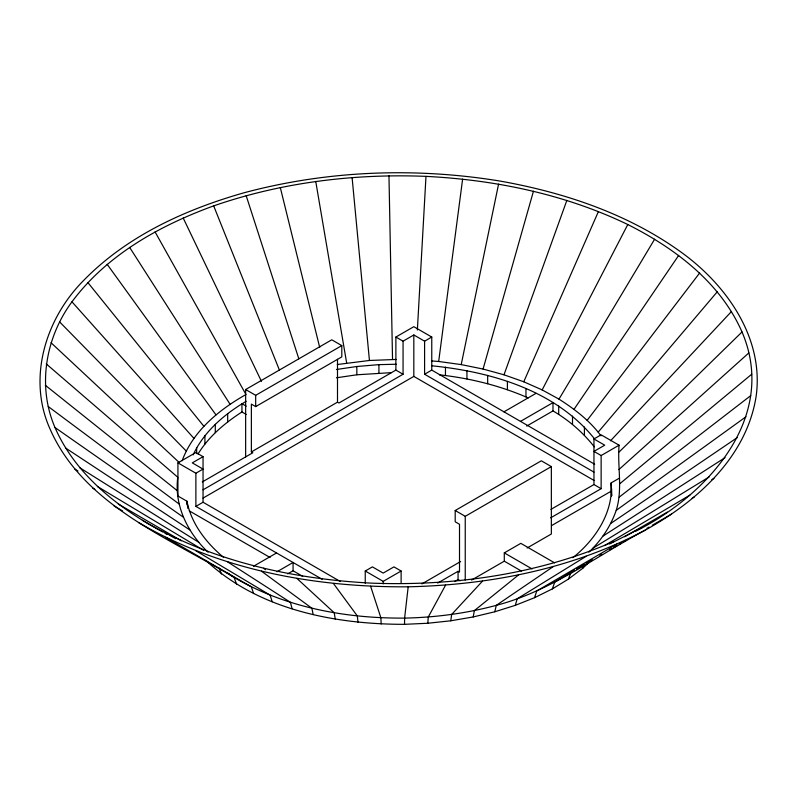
<?xml version="1.0" encoding="UTF-8"?>
<svg xmlns="http://www.w3.org/2000/svg" width="797" height="797" viewBox="0 0 797 797"><rect width="100%" height="100%" fill="white"/><g stroke="black" fill="none" stroke-linecap="round" stroke-linejoin="round"><path stroke-width="1.2" d="M205.815 560.361C258.567 609.675 334.451 624.34 404.527 624.33L404.607 618.103L408.194 586.801C490.095 584.958 572.993 568.769 645.69 529.875C697.116 501.423 746.899 456.761 756.204 395.83C763.915 338.476 727.262 286.073 682.969 253.516C629.391 214.244 565.013 192.625 500.127 181.078C415.117 167.131 327.119 170.468 243.832 192.834C184.685 209.671 126.374 236.291 83.067 281.042C45.628 318.89 27.437 377.957 49.703 428.258C82.988 504.989 167.619 537.108 234.079 577.407C285.316 607.563 345.739 618.522 404.607 618.103C435.551 617.446 466.414 613.381 496.312 605.341C550.976 591.155 596.505 555.927 645.69 529.875M162.807 532.007C118.364 508.038 75.665 474.962 54.993 427.521C37.11 386.236 45.559 337.47 71.969 301.814C106.778 254.891 159.719 225.541 213.676 205.875C281.68 182.314 354.227 173.507 425.987 176.366C495.405 179.903 564.924 194.219 627.787 224.525C674.92 248.226 720.289 282.407 742.017 331.97C778.5 417.329 707.477 495.316 635.528 531.29M208.117 552.241C187.913 533.173 174.005 505.527 177.781 477.244L46.236 363.89M588.824 552.162C601.147 540.705 610.651 526.259 616.22 510.379C622.865 489.159 617.336 466.922 619.07 445.194L601.117 434.833L593.954 438.968L593.964 484.546L601.137 488.691L601.137 455.545L619.07 445.194M417.369 330.008L425.987 176.366M404.527 624.33L427.81 623.254L428.278 617.017L445.603 585.078M619.07 478.339L611.219 482.872C613.531 512.571 595.239 539.828 572.864 557.711M431.426 360.931L438.679 361.479L462.619 179.136M427.81 623.254L450.803 620.793L451.63 614.497L482.504 581.123M450.803 620.793L473.199 616.948L474.384 610.602L518.538 574.946M438.679 361.479L461.214 364.598L498.583 184.097M473.199 616.948L494.778 611.777L496.312 605.341L553.198 566.637M461.214 364.598L483.072 369.051L533.452 191.21M494.778 611.777L515.31 605.331L517.173 598.796L586.174 556.286M515.31 605.331L534.568 597.68L536.73 591.025L617.127 543.982M483.072 369.051L503.993 374.799L566.856 200.386M534.568 597.68L552.331 588.913L554.772 582.109L570.084 572.774M552.331 588.913L568.4 579.11L571.1 572.156M568.4 579.11L582.617 568.4L584.291 564.326M182.134 460.726C193.093 430.908 219.085 409.708 245.984 394.525L155.066 231.877M503.993 374.799L523.759 381.783L598.417 211.534M193.123 454.908C203.942 431.585 224.415 414.121 246.203 401.289M523.759 381.783L542.159 389.922L627.787 224.525M600.988 435.859C589.88 420.726 574.687 409.14 558.976 399.128L654.626 239.21M574.039 409.289L678.655 255.429M198.035 453.961C208.824 436.487 224.834 423.008 241.939 411.969L241.939 403.68L246.233 406.161M587.18 420.308L699.627 273.012M598.248 432.064L717.29 291.762M610.522 440.801L731.487 311.488M619.08 452.029L742.017 331.97M582.617 568.4L589.581 561.825M618.9 469.572L748.782 352.961M619.817 483.729L751.71 374.231M619.229 497.109L750.774 395.591M572.067 571.429L573.989 569.975M616.22 510.379L745.972 416.771M610.831 523.39L737.355 437.543M603.1 536.002L725.031 457.667M593.147 548.087L709.151 476.935M711.831 479.724L713.943 478.429M604.515 545.616L689.843 495.156M692.194 498.205L694.326 496.939M609.526 544.002L641.944 527.594M245.645 456.93L245.645 389.524L331.761 339.811L341.803 345.609L341.803 356.877L255.678 406.6L251.374 404.109L251.374 451.929L252.808 452.756L202.308 481.936M245.645 389.524L255.678 395.322L341.803 345.609M223.578 557.402C206.264 542.877 191.34 523.858 186.966 501.233L177.93 496.023L177.93 462.868L195.863 452.517L203.046 456.661L203.046 502.24L340.249 581.451M337.5 359.288L337.5 402.166L338.934 403.003L395.88 370.097L395.88 337.041L413.822 326.68L431.765 337.041L431.765 370.097L594.672 464.252M203.046 456.661L192.286 462.878L203.046 469.094L195.883 473.239L177.93 462.868M395.88 337.041L403.063 341.186L413.822 334.969L424.592 341.186L431.765 337.041M251.374 451.929L337.5 402.166M203.046 489.816L403.063 374.241L403.063 341.186M203.036 498.105L413.822 376.403L594.004 480.432M593.954 472.113L424.592 374.241L431.765 370.097M195.883 473.239L195.883 506.384L203.046 502.24M503.943 411.86L535.982 393.359M253.466 566.288L276.549 552.959M520.461 421.404L552.979 402.624L552.979 410.913C568.829 420.178 582.976 432.373 594.293 446.848M526.757 426.056L552.979 410.913M277.037 571.748L293.067 562.493L293.067 570.782L302.691 576.331M287.727 573.86L293.067 570.782M437.653 583.075L458.066 571.29L459.51 572.116L459.51 524.277L455.197 521.786L455.197 510.518L541.322 460.796L551.355 466.594L551.355 534L527.126 547.987M365.245 583.294L365.245 571.011L372.408 566.876L383.178 573.093L393.947 566.876L401.12 571.021L401.12 583.294M455.197 510.518L465.239 516.317L551.355 466.594M365.245 571.011L383.188 581.372L401.12 571.021M421.902 583.882L460.616 561.536M550.946 509.383L593.964 484.546M550.637 517.851L601.137 488.691M454.878 581.421L458.066 579.578L460.118 580.764M471.575 580.067L504.292 561.178L504.292 552.889L520.81 543.345L554.652 562.891M551.654 525.552L611.319 491.101L611.219 482.872L611.578 495.854L611.618 488.74M624.639 536.789L667.358 512.092M572.166 571.539L574.308 570.303M576.44 569.068L583.922 564.744M586.054 563.509L592.46 559.813M599.942 555.489L602.074 554.254M609.556 549.93L611.688 548.695M613.829 547.469L617.027 545.616M619.169 544.381L621.301 543.146M623.443 541.91L626.641 540.057M646.935 528.331L649.077 527.096M652.285 525.243L671.502 514.135M613.81 541.492C537.646 574.468 453.613 586.313 371.033 583.115C291.612 578.971 211.364 561.088 142.384 520.272M337.3 364.518L369.439 360.473L396.189 359.457M336.424 369.499L356.837 366.5L378.924 364.637L396.258 364.249M336.424 377.788L356.837 374.789L391.307 372.647M138.439 522.443C219.484 570.134 315.064 587.489 408.194 586.801M432.024 365.823C491.39 371.781 555.399 390.381 594.293 438.559M439.356 374.829C469.851 378.167 500.048 385.579 528.192 397.912M542.159 389.922L558.976 399.128M164.959 533.243L167.101 534.478M593.954 438.968L604.724 445.184L593.964 451.401L601.137 455.545M395.88 370.097L403.063 374.241M504.292 552.889L532.107 568.948M504.292 561.178L521.407 571.06M241.939 411.969L246.233 414.45M195.883 506.384L322.147 579.28M189.248 510.837L270.083 557.511M169.223 534.956L175.639 538.662M165.686 537.347L251.314 586.831L253.615 593.556M118.345 504.053L181.327 540.784M114.031 505.965L122.569 510.947M195.524 550.548L270.163 595.17L272.175 601.765M97.383 486.469L203.454 550.219M92.741 488.113L94.863 489.388M79.69 467.7L198.742 542.289M74.779 469.054L77.937 471.037M227.563 561.855L290.417 602.323L292.11 608.798M65.523 447.974L189.865 529.935M226.876 572.545L234.079 577.407L236.659 584.281M54.993 427.521L183.26 517.114M263.528 568.261L265.501 569.716M261.446 571.17L311.856 608.221L313.211 614.607M48.228 406.52L179.026 503.963M45.29 385.23L177.193 490.623M296.882 578.403L334.242 612.783L335.248 619.1M51.028 342.72L178.966 462.29M59.645 321.928L186.179 450.963M71.969 301.814L193.9 438.35M87.849 282.536L203.863 426.275M333.395 583.434L357.335 615.971L357.983 622.238M107.167 264.315L215.957 414.858M129.642 247.389L230.044 404.238M183.19 217.989L261.446 381.355M213.676 205.875L279.458 370.197M219.045 567.992L221.466 574.019M370.615 586.253L380.876 617.745L381.155 623.991M246.173 195.673L298.845 358.849M280.295 187.504L319.707 347.482M315.742 181.417L346.645 362.914M187.972 508.546L186.966 501.233L187.016 504.82M352.095 177.512L369.439 360.473M611.319 491.101L611.558 495.844M388.966 175.808L392.532 359.397M584.42 427.013L584.42 435.301M572.505 416.124L572.505 424.412M558.697 406.012L558.697 414.291M525.96 388.547L525.96 396.836M507.41 381.404L507.41 389.693M487.664 375.417L487.664 383.696M466.942 370.645L466.942 378.934M465.239 516.317L465.239 580.037M458.066 571.29L458.066 579.578M445.463 367.148L445.463 375.437M424.592 341.186L424.592 374.241M413.822 334.969L413.822 376.403M383.188 581.372L383.188 583.832M378.924 364.637L378.924 372.926M356.837 366.5L356.837 374.789M255.678 395.322L255.678 406.6M227.683 413.593L227.683 421.882M215.29 424.303L215.29 432.592M204.909 435.7L204.909 443.989M196.65 447.665L196.65 453.593"/></g></svg>
